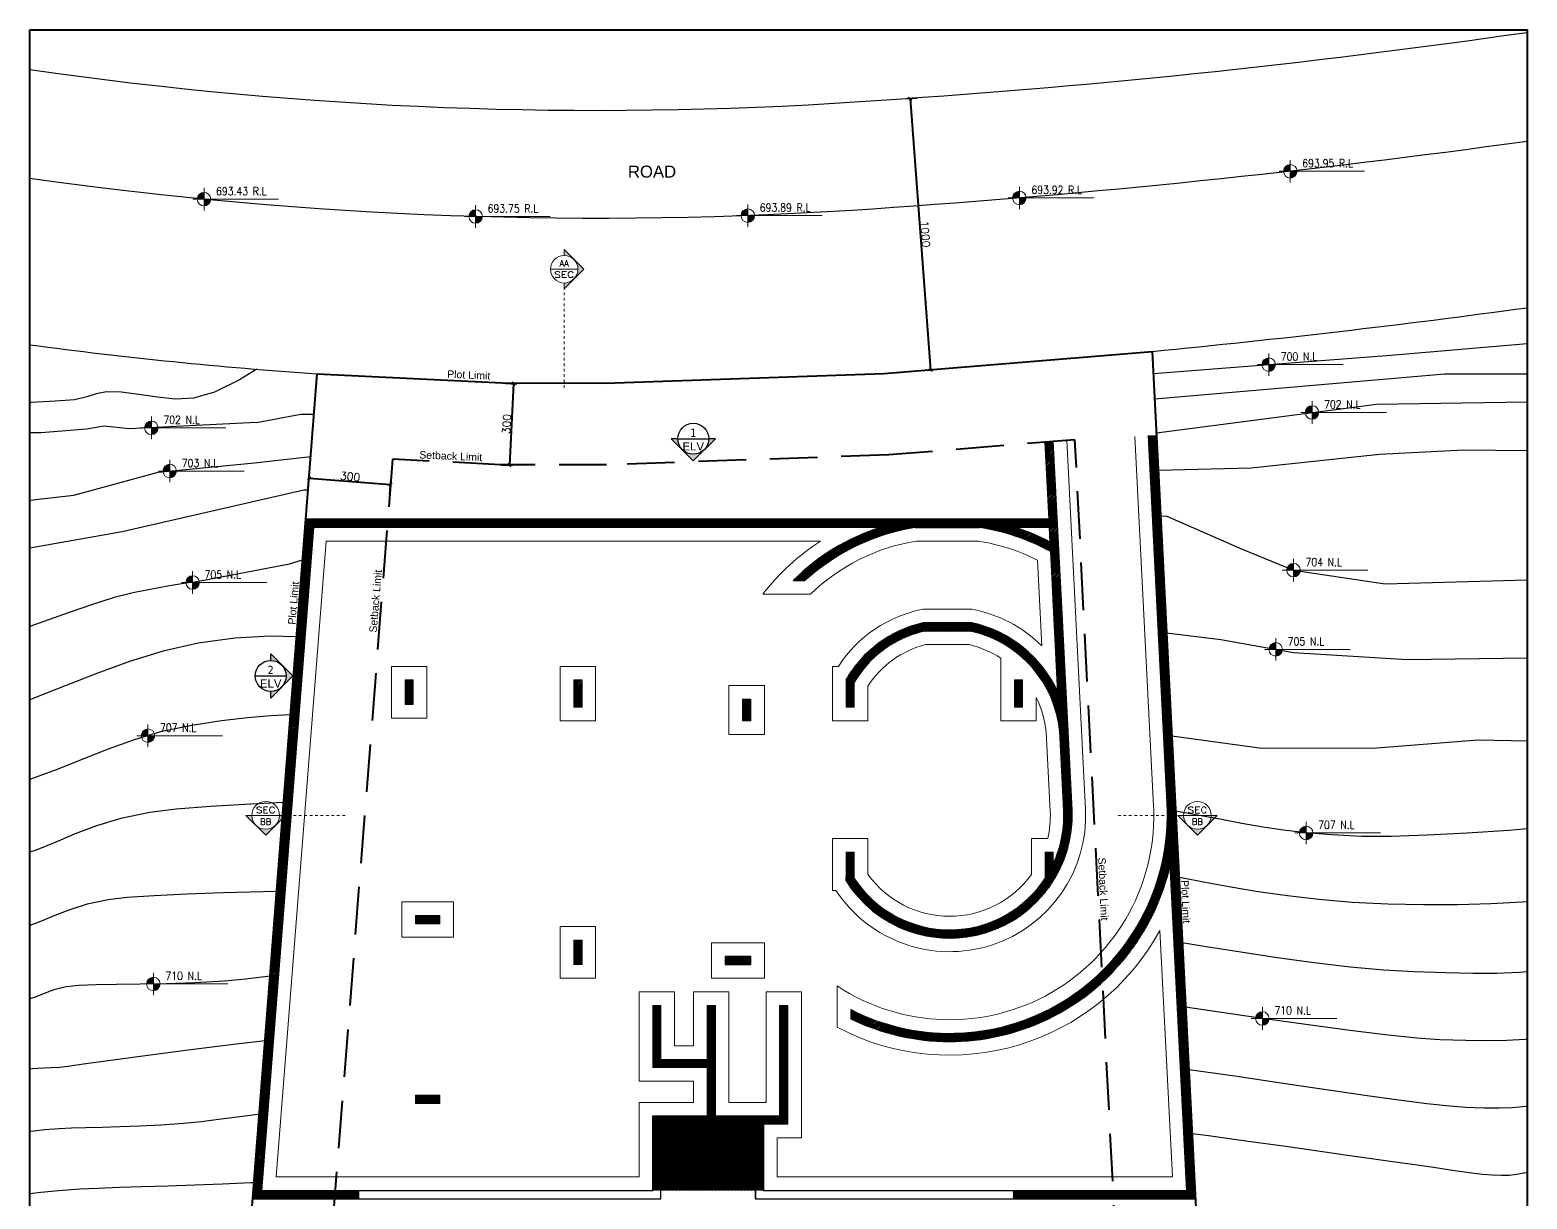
# Model space of a CAD drawing. Header units: metres. Extents: x -322116 to -321123, y -26723 to -26468.
# Drawn here: x -321873.4 to -321818.4, y -26556.9 to -26513.9 of the extents above; entities that cross this region are included whole.
import ezdxf
from ezdxf.enums import TextEntityAlignment as Align

# ---------------------------------------------------------------- set-up
doc = ezdxf.new("R2010")
doc.units = ezdxf.units.M
doc.header["$LTSCALE"] = 7
doc.header["$MEASUREMENT"] = 0
doc.header["$PDMODE"] = 34
doc.header["$PDSIZE"] = 0.5
doc.linetypes.add('$0$CENTER', pattern=[2, 1.25, -0.25, 0.25, -0.25])
doc.linetypes.add('DASHED', pattern=[0.75, 0.5, -0.25])
for name, color, linetype, lineweight in [('$0$A-ANNO-IDEN', 2, 'Continuous', 9), ('1363TRXX-AS003$0$A-FLOR-IDEN', 4, 'Continuous', 18), ('A-ANNO-TXT3', 6, 'Continuous', 30), ('A-GRID-DIMS', 142, 'Continuous', 9), ('A-WALL-BLWO', 7, 'Continuous', 40), ('L-Structure', 5, 'Continuous', 15), ('lbl_Circonscription', 6, 'Continuous', 0), ('PATT-CONC', 8, 'Continuous', 9)]:
    doc.layers.add(name, color=color, linetype=linetype, lineweight=lineweight)
for name, color, linetype in [('00-LIMIT', 3, 'Continuous'), ('020-HATCH', 7, 'Continuous'), ('22-1-14-ROAD P2PFGC', 5, 'Continuous'), ('AXIS', 1, 'Continuous'), ('CONT-MJR', 4, 'Continuous'), ('CONT-MNR', 8, 'Continuous'), ('POINT_CON', 8, 'Continuous'), ('POINT_ICON', 4, 'Continuous'), ('S-ANNO-TAGS-SECT', 4, 'Continuous')]:
    doc.layers.add(name, color=color, linetype=linetype)
doc.styles.add('$0$EG_SIMPLEX', font='SIMPLEX.shx')
doc.styles.add('1363TRXX-AS003$0$EG_SIMPLEX', font='SIMPLEX.shx')
doc.styles.add('Annotative', font='arial.ttf')
doc.styles.add('EG_SIMPLEX', font='SIMPLEX.shx')
doc.styles.get("Standard").update_dxf_attribs({"font": 'romans.shx', "height": 0.5})
doc.styles.add('TAHOMA', font='tahoma.ttf')
doc.dimstyles.new('ERGA-M-0200', dxfattribs={"dimscale": 1.15, "dimtxt": 0.2, "dimasz": 0.2, "dimexe": 0.1, "dimexo": 0.1, "dimgap": 0.06, "dimtad": 1, "dimdec": 1, "dimlfac": 100, "dimrnd": 5, "dimdsep": 46, "dimtxsty": 'EG_SIMPLEX', "dimblk1": 'OBLIQUE', "dimblk2": 'OBLIQUE', "dimsah": 1, "dimcen": 0.3, "dimclrd": 256, "dimclre": 256, "dimclrt": 2, "dimadec": 0, "dimazin": 0, "dimtfac": 1, "dimtdec": 1, "dimtix": 1, "dimtmove": 2, "dimatfit": 3, "dimldrblk": 'OBLIQUE', "dimfxl": 1, "dimtolj": 1, "dimtzin": 0, "dimarcsym": 0})
pattern_1 = [(45, (0, 0), (-0.0265165042945, 0.0265165042945), [])]

# ---------------------------------------------------------------- blocks, each defined once
blk = doc.blocks.new('_OBLIQUE')
at = {"color": 0, "linetype": 'ByBlock'}
blk.add_line((-0.5, -0.5), (0.5, 0.5), dxfattribs=at)
blk = doc.blocks.new('*D436')
at = {"layer": 'A-GRID-DIMS', "lineweight": -2, "transparency": 16777216}
for p, q in [((-321725.916, -26721.934), (-321725.513, -26721.954)), ((-321725.628, -26721.948), (-321725.777, -26724.944)), ((-321726.064, -26724.93), (-321725.662, -26724.95))]:
    blk.add_line(p, q, dxfattribs=at)
at = {"layer": 'Defpoints', "color": 0, "transparency": 16777216}
for p in [(-321726.03, -26721.928), (-321726.179, -26724.924), (-321725.777, -26724.944)]:
    blk.add_point(p, dxfattribs=at)
at = {"layer": 'A-GRID-DIMS', "lineweight": -2, "transparency": 16777216, "xscale": 0.115, "yscale": 0.115, "zscale": 0.115}
for p, rotation in [((-321725.628, -26721.948), 87.16214325301205), ((-321725.777, -26724.944), 267.1621432530121)]:
    blk.add_blockref('_OBLIQUE', p, dxfattribs=dict(at, rotation=rotation))
at = {"layer": 'A-GRID-DIMS', "color": 2, "transparency": 16777216, "insert": (-321725.88, -26723.437), "char_height": 0.2875, "attachment_point": 5, "rotation": 87.1621, "style": 'EG_SIMPLEX'}
blk.add_mtext('\\A1;300', dxfattribs=at)
blk = doc.blocks.new('*D437')
at = {"layer": 'A-GRID-DIMS', "lineweight": -2, "transparency": 16777216}
for p, q in [((-321733.167, -26725.787), (-321733.13, -26725.31)), ((-321733.138, -26725.424), (-321730.148, -26725.659)), ((-321730.176, -26726.021), (-321730.139, -26725.544))]:
    blk.add_line(p, q, dxfattribs=at)
at = {"layer": 'Defpoints', "color": 0, "transparency": 16777216}
for p in [(-321733.176, -26725.901), (-321730.185, -26726.136), (-321730.148, -26725.659)]:
    blk.add_point(p, dxfattribs=at)
at = {"layer": 'A-GRID-DIMS', "lineweight": -2, "transparency": 16777216, "xscale": 0.115, "yscale": 0.115, "zscale": 0.115}
for p, rotation in [((-321733.138, -26725.424), 175.5207004065992), ((-321730.148, -26725.659), 355.5207004065992)]:
    blk.add_blockref('_OBLIQUE', p, dxfattribs=dict(at, rotation=rotation))
at = {"layer": 'A-GRID-DIMS', "color": 2, "transparency": 16777216, "insert": (-321731.629, -26725.364), "char_height": 0.2875, "attachment_point": 5, "rotation": 355.5207, "style": 'EG_SIMPLEX'}
blk.add_mtext('\\A1;300', dxfattribs=at)
blk = doc.blocks.new('*U22')
blk.add_hatch(color=252).paths.add_polyline_path([(0, -450, 0.414214), (450, 0), (643, 0), (0, -643), (-643, 0), (-450, 0, 0.414214)])
blk.add_line((-450, 0), (450, 0))
blk.add_lwpolyline([(-450, 0), (-643, 0), (0, -643), (643, 0), (450, 0)])
blk.add_circle((0, 0), 450)
at = {"style": 'EG_SIMPLEX', "width": 0.5625}
blk.add_attdef('REF-F-', text='', height=200, dxfattribs=at).set_placement((-321, 92), (321, 92), align=Align.FIT)
at = {"style": 'EG_SIMPLEX'}
blk.add_attdef('NB', text='', height=200, dxfattribs=at).set_placement((0, 32), align=Align.BOTTOM_CENTER)
blk.add_attdef('REF', text='', height=200, dxfattribs=at).set_placement((0, -75), align=Align.TOP_CENTER)
blk = doc.blocks.new('*U34')
blk.add_hatch(color=252).paths.add_polyline_path([(450, 0, -0.414214), (0, -450), (0, -643), (643, 0), (0, 643), (0, 450, -0.414214)])
blk.add_line((-450, 0), (450, 0))
blk.add_lwpolyline([(0, 450), (0, 643), (643, 0), (0, -643), (0, -450)])
blk.add_circle((0, 0), 450)
at = {"style": 'EG_SIMPLEX', "width": 0.5625}
blk.add_attdef('REF-F-', text='', height=200, dxfattribs=at).set_placement((-321, 92), (321, 92), align=Align.FIT)
at = {"style": 'EG_SIMPLEX'}
blk.add_attdef('NB', text='', height=200, dxfattribs=at).set_placement((0, 32), align=Align.BOTTOM_CENTER)
blk.add_attdef('REF', text='', height=200, dxfattribs=at).set_placement((0, -75), align=Align.TOP_CENTER)
blk = doc.blocks.new('*U28')
blk.add_hatch(color=252).paths.add_polyline_path([(0, 450, -0.414214), (450, 0), (643, 0), (0, 643), (-643, 0), (-450, 0, -0.414214)])
blk.add_line((-450, 0), (450, 0))
at = {"linetype": '$0$CENTER'}
blk.add_line((2593, 0), (643, 0), dxfattribs=at)
blk.add_lwpolyline([(-450, 0), (-643, 0), (0, 643), (643, 0), (450, 0)])
blk.add_circle((0, 0), 450)
at = {"style": '$0$EG_SIMPLEX'}
blk.add_attdef('NB', text='', height=200, dxfattribs=at).set_placement((0, 32), align=Align.BOTTOM_CENTER)
at = {"style": '$0$EG_SIMPLEX', "width": 0.5625}
blk.add_attdef('REF-F-', text='', height=200, dxfattribs=at).set_placement((-321, -274), (321, -274), align=Align.FIT)
at = {"style": '$0$EG_SIMPLEX'}
blk.add_attdef('REF', text='', height=200, dxfattribs=at).set_placement((0, -75), align=Align.TOP_CENTER)
blk = doc.blocks.new('*U29')
blk.add_hatch(color=252).paths.add_polyline_path([(0, 450, -0.414214), (450, 0), (643, 0), (0, 643), (-643, 0), (-450, 0, -0.414214)])
blk.add_line((-450, 0), (450, 0))
at = {"linetype": '$0$CENTER'}
blk.add_line((-2593, 0), (-643, 0), dxfattribs=at)
blk.add_lwpolyline([(-450, 0), (-643, 0), (0, 643), (643, 0), (450, 0)])
blk.add_circle((0, 0), 450)
at = {"style": '$0$EG_SIMPLEX'}
blk.add_attdef('NB', text='', height=200, dxfattribs=at).set_placement((0, 32), align=Align.BOTTOM_CENTER)
at = {"style": '$0$EG_SIMPLEX', "width": 0.5625}
blk.add_attdef('REF-F-', text='', height=200, dxfattribs=at).set_placement((-321, -274), (321, -274), align=Align.FIT)
at = {"style": '$0$EG_SIMPLEX'}
blk.add_attdef('REF', text='', height=200, dxfattribs=at).set_placement((0, -75), align=Align.TOP_CENTER)
blk = doc.blocks.new('*U24')
blk.add_hatch(color=252).paths.add_polyline_path([(-450, 0, -0.414214), (0, 450), (0, 643), (-643, 0), (0, -643), (0, -450, -0.414214)])
blk.add_line((-450, 0), (450, 0))
at = {"linetype": '$0$CENTER'}
blk.add_line((0, -3870), (0, -643), dxfattribs=at)
blk.add_lwpolyline([(0, -450), (0, -643), (-643, 0), (0, 643), (0, 450)])
blk.add_circle((0, 0), 450)
at = {"style": '$0$EG_SIMPLEX'}
blk.add_attdef('NB', text='', height=200, dxfattribs=at).set_placement((0, 32), align=Align.BOTTOM_CENTER)
at = {"style": '$0$EG_SIMPLEX', "width": 0.5625}
blk.add_attdef('REF-F-', text='', height=200, dxfattribs=at).set_placement((-321, -274), (321, -274), align=Align.FIT)
at = {"style": '$0$EG_SIMPLEX'}
blk.add_attdef('REF', text='', height=200, dxfattribs=at).set_placement((0, -75), align=Align.TOP_CENTER)
blk = doc.blocks.new('1363TRXX-AS003$0$TAG-LEV-PL1')
h = blk.add_hatch(color=256)
h.paths.add_polyline_path([(0, 169, 0.414214), (-169, 0), (0, 0)])
h.paths.add_polyline_path([(169, 0), (0, 0), (0, -169, 0.414214)])
for p, q in [((0, -281), (0, 281)), ((-281, 0), (1859, 0))]:
    blk.add_line(p, q)
blk.add_circle((0, 0), 169)
at = {"style": '1363TRXX-AS003$0$EG_SIMPLEX', "width": 0.85}
for tag, p in [('F.F.L.', (450, 150)), ('C.L.', (450, -450))]:
    blk.add_attdef(tag, p, '', height=300, dxfattribs=at)
blk = doc.blocks.new('*D136')
at = {"layer": 'A-GRID-DIMS', "lineweight": -2, "transparency": 16777216}
for p, q in [((-321210.807, -26516.44), (-321211.165, -26516.466)), ((-321211.051, -26516.458), (-321210.313, -26526.43)), ((-321210.07, -26526.412), (-321210.428, -26526.439))]:
    blk.add_line(p, q, dxfattribs=at)
at = {"layer": 'Defpoints', "color": 0, "transparency": 16777216}
for p in [(-321210.692, -26516.431), (-321210.313, -26526.43), (-321209.955, -26526.404)]:
    blk.add_point(p, dxfattribs=at)
at = {"layer": 'A-GRID-DIMS', "lineweight": -2, "transparency": 16777216, "xscale": 0.115, "yscale": 0.115, "zscale": 0.115}
for p, rotation in [((-321211.051, -26516.458), 94.22760245528106), ((-321210.313, -26526.43), 274.227602455281)]:
    blk.add_blockref('_OBLIQUE', p, dxfattribs=dict(at, rotation=rotation))
at = {"layer": 'A-GRID-DIMS', "color": 2, "transparency": 16777216, "insert": (-321210.504, -26521.431), "char_height": 0.2875, "attachment_point": 5, "rotation": 274.2276, "style": 'EG_SIMPLEX'}
blk.add_mtext('\\A1;1000', dxfattribs=at)
blk = doc.blocks.new('block')
at = {"layer": 'PATT-CONC', "transparency": 33554610}
h = blk.add_hatch(dxfattribs=at)
h.set_pattern_fill('ANSI31', color=8, scale=0.3)
h.set_pattern_definition([(45, (195, 0), (-0.0265165042945, 0.0265165042945), [])])
h.paths.add_polyline_path([(-321663.329, -26546.458), (-321663.329, -26546.758), (-321664.229, -26546.758), (-321664.229, -26546.458)])
h.paths.add_polyline_path([(-321642.229, -26538.808), (-321641.929, -26538.808), (-321641.929, -26537.808), (-321642.229, -26537.808)])
h.paths.add_polyline_path([(-321648.412, -26538.808), (-321648.112, -26538.808), (-321648.112, -26537.808), (-321648.412, -26537.808)])
h.paths.add_polyline_path([(-321652.212, -26539.308), (-321651.912, -26539.308), (-321651.912, -26538.508), (-321652.212, -26538.508)])
h.paths.add_polyline_path([(-321658.412, -26538.808), (-321658.112, -26538.808), (-321658.112, -26537.808), (-321658.412, -26537.808)])
h.paths.add_polyline_path([(-321658.412, -26547.358), (-321658.112, -26547.358), (-321658.112, -26548.258), (-321658.412, -26548.258)])
h.paths.add_polyline_path([(-321648.413, -26544.135), (-321648.113, -26544.135), (-321648.113, -26545.035), (-321648.413, -26545.035)])
h.paths.add_polyline_path([(-321664.612, -26538.708), (-321664.312, -26538.708), (-321664.312, -26537.808), (-321664.612, -26537.808)])
h.paths.add_polyline_path([(-321640.802, -26544.135), (-321641.102, -26544.135), (-321641.102, -26545.035), (-321640.802, -26545.035)])
h.paths.add_polyline_path([(-321651.912, -26547.958), (-321652.856, -26547.958), (-321652.856, -26548.258), (-321651.912, -26548.258)])
h = blk.add_hatch(dxfattribs=at)
h.set_pattern_fill('ANSI31', color=8, scale=0.3)
h.set_pattern_definition(pattern_1)
edge = h.paths.add_edge_path()
edge.add_line((-321666.312, -26556.558), (-321655.512, -26556.558))
edge.add_line((-321655.512, -26556.558), (-321655.512, -26553.82))
edge.add_line((-321655.512, -26553.82), (-321653.512, -26553.82))
edge.add_line((-321653.512, -26553.82), (-321653.512, -26552.045))
edge.add_line((-321653.512, -26552.045), (-321655.512, -26552.045))
edge.add_line((-321655.512, -26552.045), (-321655.512, -26549.758))
edge.add_line((-321655.512, -26549.758), (-321655.212, -26549.758))
edge.add_line((-321655.212, -26549.758), (-321655.212, -26551.745))
edge.add_line((-321655.212, -26551.745), (-321653.512, -26551.745))
edge.add_line((-321653.512, -26551.745), (-321653.512, -26549.758))
edge.add_line((-321653.512, -26549.758), (-321653.212, -26549.758))
edge.add_line((-321653.212, -26549.758), (-321653.212, -26553.82))
edge.add_line((-321653.212, -26553.82), (-321650.852, -26553.82))
edge.add_line((-321650.852, -26553.82), (-321650.851, -26549.758))
edge.add_line((-321650.851, -26549.758), (-321650.552, -26549.758))
edge.add_line((-321650.552, -26549.758), (-321650.552, -26554.12))
edge.add_line((-321650.552, -26554.12), (-321651.442, -26554.12))
edge.add_line((-321651.442, -26554.12), (-321651.442, -26556.558))
edge.add_line((-321651.442, -26556.558), (-321642.26, -26556.558))
h = blk.add_hatch(dxfattribs=at)
h.set_pattern_fill('ANSI31', color=8, scale=0.3)
h.set_pattern_definition([(45, (130, 0), (-0.0265165042945, 0.0265165042945), [])])
h.paths.add_polyline_path([(-321663.329, -26553.058), (-321664.229, -26553.058), (-321664.229, -26553.358), (-321663.329, -26553.358)])
at = {"layer": '020-HATCH', "color": 5}
blk.add_lwpolyline([(-321651.912, -26547.958), (-321652.856, -26547.958), (-321652.856, -26548.258), (-321651.912, -26548.258)], close=True, dxfattribs=at)
at = {"layer": 'L-Structure'}
for p, q in [((-321666.312, -26556.558), (-321666.312, -26556.858)), ((-321642.26, -26556.558, 0), (-321642.26, -26556.858))]:
    blk.add_line(p, q, dxfattribs=at)
for points in [[(-321664.612, -26538.708), (-321664.312, -26538.708), (-321664.312, -26537.808), (-321664.612, -26537.808), (-321664.612, -26538.708)], [(-321658.412, -26538.808), (-321658.112, -26538.808), (-321658.112, -26537.808), (-321658.412, -26537.808), (-321658.412, -26538.808)], [(-321648.412, -26538.808), (-321648.112, -26538.808), (-321648.112, -26537.808), (-321648.412, -26537.808), (-321648.412, -26538.808)], [(-321642.229, -26538.808), (-321641.929, -26538.808), (-321641.929, -26537.808), (-321642.229, -26537.808), (-321642.229, -26538.808)], [(-321652.212, -26539.308), (-321651.912, -26539.308), (-321651.912, -26538.508), (-321652.212, -26538.508), (-321652.212, -26539.308)], [(-321666.312, -26556.558), (-321655.512, -26556.558), (-321655.512, -26553.82), (-321653.512, -26553.82), (-321653.512, -26552.045), (-321655.512, -26552.045), (-321655.512, -26549.758), (-321655.212, -26549.758), (-321655.212, -26551.745), (-321653.512, -26551.745), (-321653.512, -26549.758), (-321653.212, -26549.758), (-321653.212, -26553.82), (-321650.852, -26553.82), (-321650.851, -26549.758), (-321650.552, -26549.758), (-321650.552, -26554.12), (-321651.442, -26554.12), (-321651.442, -26556.558), (-321642.26, -26556.558)], [(-321642.26, -26556.858), (-321651.752, -26556.858), (-321651.742, -26554.12), (-321655.212, -26554.12), (-321655.212, -26556.858), (-321666.312, -26556.858)]]:
    blk.add_lwpolyline(points, dxfattribs=at)
for points in [[(-321648.413, -26544.135), (-321648.113, -26544.135), (-321648.113, -26545.035), (-321648.413, -26545.035)], [(-321640.802, -26544.135), (-321641.102, -26544.135), (-321641.102, -26545.035), (-321640.802, -26545.035)], [(-321663.329, -26546.458), (-321663.329, -26546.758), (-321664.229, -26546.758), (-321664.229, -26546.458)], [(-321658.412, -26547.358), (-321658.112, -26547.358), (-321658.112, -26548.258), (-321658.412, -26548.258)]]:
    blk.add_lwpolyline(points, close=True, dxfattribs=at)
at = {"layer": 'L-Structure', "elevation": 0}
blk.add_lwpolyline([(-321663.329, -26553.058), (-321663.329, -26553.358), (-321664.229, -26553.358), (-321664.229, -26553.058)], close=True, dxfattribs=at)
blk = doc.blocks.new('plot limit')
at = {"color": 5}
blk.add_lwpolyline([(-321725.0411, -26759.7735), (-321735.7734, -26759.0595), (-321732.8382, -26721.5907), (-321726.0304, -26721.9282), (-321722.2569, -26721.9337), (-321712.0131, -26721.5769), (-321702.1619, -26720.7671), (-321700.2699, -26757.9792), (-321703.6476, -26759.2974, -0.0276131)], format="xyb", close=True, dxfattribs=at)
at = {"color": 5, "linetype": 'DASHED', "ltscale": 0.5}
blk.add_lwpolyline([(-321703.4829, -26753.8659), (-321705.0008, -26724.0106), (-321711.838, -26724.5726), (-321722.2069, -26724.9338), (-321726.107, -26724.928), (-321730.075, -26724.7313), (-321732.3893, -26754.2736)], dxfattribs=at)
at = {"layer": '00-LIMIT'}
for centre, radius, start, end in [((-321735.7574, -26372.37), 350.0132, 275.507932, 277.777196), ((-321722.0435, -26562.1485), 159.8071, 262.322532, 266.12683)]:
    blk.add_arc(centre, radius, start, end, dxfattribs=at)
at = {"layer": '$0$A-ANNO-IDEN'}
ref = blk.add_blockref('*U24', (-321723.7671, -26717.7511, 0.0007), dxfattribs=dict(at, xscale=-0.0011249999994782, yscale=0.0011249999994782, zscale=0.0011249999994782))
ref.add_attrib('REF-F-', 'SEC', dxfattribs={"layer": '0', "height": 0.225, "rotation": 360, "style": '$0$EG_SIMPLEX', "width": 1.25}).set_placement((-321724.1287, -26718.0598, 0.0007), (-321723.4055, -26718.0598, 0.0007), align=Align.FIT)
ref.add_attrib('NB', 'AA', dxfattribs={"layer": '0', "height": 0.225, "rotation": 360, "style": '$0$EG_SIMPLEX'}).set_placement((-321723.7671, -26717.715, 0.0007), align=Align.BOTTOM_CENTER)
ref = blk.add_blockref('*U28', (-321734.7327, -26737.8057), dxfattribs=dict(at, xscale=-0.0011249999994782, yscale=0.0011249999994782, zscale=0.0011249999994782, rotation=180))
ref.add_attrib('REF-F-', 'SEC', dxfattribs={"layer": '0', "height": 0.225, "rotation": 360, "style": '$0$EG_SIMPLEX', "width": 1.25}).set_placement((-321735.0943, -26737.7221), (-321734.3711, -26737.7221), align=Align.FIT)
ref.add_attrib('NB', 'BB', dxfattribs={"layer": '0', "height": 0.225, "rotation": 360, "style": '$0$EG_SIMPLEX'}).set_placement((-321734.7327, -26738.2169), align=Align.BOTTOM_CENTER)
ref = blk.add_blockref('*U29', (-321700.5036, -26737.8057), dxfattribs=dict(at, xscale=-0.0011249999994782, yscale=0.0011249999994782, zscale=0.0011249999994782, rotation=180))
ref.add_attrib('REF-F-', 'SEC', dxfattribs={"layer": '0', "height": 0.225, "rotation": 360, "style": '$0$EG_SIMPLEX', "width": 1.25}).set_placement((-321700.8652, -26737.7221), (-321700.1419, -26737.7221), align=Align.FIT)
ref.add_attrib('NB', 'BB', dxfattribs={"layer": '0', "height": 0.225, "rotation": 360, "style": '$0$EG_SIMPLEX'}).set_placement((-321700.5036, -26738.2169), align=Align.BOTTOM_CENTER)
at = {"layer": 'S-ANNO-TAGS-SECT'}
ref = blk.add_blockref('*U22', (-321719.0233, -26723.9774), dxfattribs=dict(at, xscale=0.001264765729701, yscale=0.001264765729701, zscale=0.001264765729701))
ref.add_attrib('NB', '1', dxfattribs={"layer": '0', "height": 0.3, "style": 'TAHOMA'}).set_placement((-321719.0233, -26723.6062), align=Align.TOP_CENTER)
ref.add_attrib('REF', 'ELV', dxfattribs={"layer": '0', "height": 0.3, "style": 'Annotative'}).set_placement((-321719.0233, -26724.1055), align=Align.TOP_CENTER)
ref = blk.add_blockref('*U34', (-321734.548, -26732.6855, 706), dxfattribs=dict(at, xscale=0.001264765729701, yscale=0.001264765729701, zscale=0.001264765729701))
ref.add_attrib('NB', '2', dxfattribs={"layer": '0', "height": 0.3, "style": 'TAHOMA'}).set_placement((-321734.548, -26732.3144, 706), align=Align.TOP_CENTER)
ref.add_attrib('REF', 'ELV', dxfattribs={"layer": '0', "height": 0.3, "style": 'Annotative'}).set_placement((-321734.548, -26732.8137, 706), align=Align.TOP_CENTER)
at = {"layer": 'A-ANNO-TXT3', "lineweight": 5, "char_height": 0.276, "attachment_point": 1}
for s, width, gutter_width, heights, insert, rotation in [('\\A1;{\\fArial Unicode MS|b0|i0|c0|p34;Plot Limit}', 3.423118, 3.0774, [1.7915], (-321728.0586, -26721.4608, 0), 357.48236), ('\\A1;{\\fArial Unicode MS|b0|i0|c0|p34;Setback Limit}', 3.166192, 3.6928, [1.1191], (-321729.0832, -26724.4217, 0), 357.48236), ('\\A1;{\\fArial Unicode MS|b0|i0|c0|p34;Setback Limit}', 3.166192, 3.6928, [1.1191], (-321730.9321, -26731.0807, 0), 85.19766), ('\\A1;{\\fArial Unicode MS|b0|i0|c0|p34;Plot Limit}', 3.423118, 3.0774, [1.7915], (-321733.9164, -26730.7898, 0), 85.19766), ('\\A1;{\\fArial Unicode MS|b0|i0|c0|p34;Setback Limit}', 3.166192, 3.6928, [1.1191], (-321703.8757, -26739.3486, 0), 272.5853), ('\\A1;{\\fArial Unicode MS|b0|i0|c0|p34;Plot Limit}', 3.423118, 3.0774, [1.7915], (-321700.8319, -26740.1779, 0), 272.5853)]:
    blk.add_mtext_dynamic_manual_height_columns(s, width=width, gutter_width=gutter_width, heights=heights, dxfattribs=dict(at, insert=insert, rotation=rotation))
at = {"layer": 'A-GRID-DIMS'}
for p1, p2, distance, picture, middle in [((-321726.0304, -26721.9282), (-321726.179, -26724.9245), 0.4029, '*D436', (-321725.8804, -26723.4374)), ((-321733.1759, -26725.9013), (-321730.185, -26726.1356), 0.4784, '*D437', (-321731.6292, -26725.3638))]:
    dim = blk.add_aligned_dim(p1=p1, p2=p2, distance=distance, dimstyle='ERGA-M-0200', override={"dimtxt": 0.25, "dimasz": 0.1, "dimgap": 0.03, "dimfxl": 100}, dxfattribs=at)
    dim.commit()
    dim.dimension.update_dxf_attribs({"geometry": picture, "text_midpoint": middle})
blk = doc.blocks.new('B1 2')
at = {"layer": '00-LIMIT'}
blk.add_lwpolyline([(-321188.3932, -26514.0379, -0.0197063), (-321212.8968, -26516.5801, -0.0527114), (-321243.3932, -26515.3992, -0.0503698)], format="xyb", dxfattribs=at)
at = {"layer": 'A-WALL-BLWO'}
blk.add_lwpolyline([(-321243.3932, -26513.9378), (-321188.3932, -26513.9378), (-321188.3932, -26588.8759), (-321243.3932, -26588.8759)], close=True, dxfattribs=at)
at = {"layer": 'AXIS'}
blk.add_lwpolyline([(-321188.3932, -26518.0303, -0.017565), (-321212.4236, -26520.5147, -0.0521556), (-321243.3932, -26519.3892)], format="xyb", dxfattribs=at)
at = {"layer": 'CONT-MJR', "flags": 128}
for points, elevation in [([(-321233.3733, -26533.3951), (-321233.8598, -26533.5506), (-321236.8675, -26534.1249), (-321237.4183, -26534.23)], 705), ([(-321237.4181, -26534.23), (-321237.5631, -26534.2459), (-321238.1356, -26534.3322), (-321238.7824, -26534.4485), (-321239.5547, -26534.5988), (-321240.2951, -26534.7846), (-321241.172, -26535.0617), (-321242.1569, -26535.4032), (-321243.2214, -26535.7825), (-321243.3932, -26535.8425)], 705), ([(-321234.5707, -26548.6802), (-321235.472, -26548.79), (-321236.2515, -26548.863), (-321237.3372, -26548.9254), (-321238.3739, -26548.9614), (-321239.3399, -26548.9807), (-321240.2134, -26548.9927), (-321240.9727, -26549.0071), (-321241.5959, -26549.0335), (-321242.0613, -26549.0816), (-321242.5193, -26549.1877), (-321242.8761, -26549.3187), (-321243.1993, -26549.4542), (-321243.3932, -26549.5192)], 710), ([(-321188.3932, -26550.9993), (-321188.4683, -26551.0079), (-321189.1391, -26551.0492), (-321189.8435, -26551.0596), (-321190.6423, -26551.0468), (-321191.5961, -26551.0185), (-321192.4453, -26550.9607), (-321193.6015, -26550.8397), (-321194.9851, -26550.6695), (-321196.5165, -26550.4643), (-321198.116, -26550.2382), (-321199.7038, -26550.0055), (-321200.9379, -26549.8198)], 710)]:
    blk.add_lwpolyline(points, dxfattribs=dict(at, elevation=elevation))
at = {"layer": 'CONT-MNR', "flags": 128}
for points, elevation in [([(-321202.0732, -26527.4861), (-321191.4122, -26526.5684), (-321188.3932, -26526.5684)], 701), ([(-321202.0099, -26528.73), (-321193.9191, -26527.6762), (-321188.3932, -26527.5997)], 702), ([(-321201.8548, -26531.7818), (-321201.6226, -26531.7914), (-321198.8615, -26533.0098), (-321196.9731, -26533.7744), (-321193.6076, -26534.2718), (-321188.3932, -26534.1356)], 704), ([(-321233.5945, -26536.2198), (-321234.572, -26536.2049), (-321235.8616, -26536.271), (-321237.2078, -26536.4599), (-321238.4954, -26536.7565), (-321239.7336, -26537.1339), (-321240.9318, -26537.5651), (-321242.0993, -26538.0233), (-321243.2452, -26538.4815), (-321243.3932, -26538.5378)], 706), ([(-321233.8189, -26539.0843), (-321234.5446, -26539.1206), (-321235.4054, -26539.1953), (-321236.3606, -26539.3113), (-321237.4443, -26539.4748), (-321238.5485, -26539.705), (-321239.5636, -26540.0026), (-321240.5215, -26540.347), (-321241.454, -26540.7178), (-321242.3931, -26541.0944), (-321243.3706, -26541.4561), (-321243.3932, -26541.4631)], 707), ([(-321201.444, -26539.8606), (-321198.1327, -26540.3135), (-321193.9112, -26540.3025), (-321190.1897, -26540.001), (-321188.3932, -26540.0387)], 706), ([(-321234.0715, -26542.3086), (-321235.274, -26542.3634), (-321236.7649, -26542.4528), (-321238.0248, -26542.557), (-321238.9833, -26542.6771), (-321240.0531, -26542.898), (-321240.948, -26543.164), (-321241.7261, -26543.4576), (-321242.4458, -26543.7609), (-321243.1654, -26544.0561), (-321243.3932, -26544.1351)], 708), ([(-321188.3932, -26543.2778), (-321189.0609, -26543.3304), (-321190.5994, -26543.435), (-321192.0641, -26543.5129), (-321193.3802, -26543.5547), (-321194.4728, -26543.5504), (-321195.5704, -26543.4996), (-321196.5078, -26543.4249), (-321197.3358, -26543.3279), (-321198.1058, -26543.2107), (-321198.8686, -26543.0752), (-321199.6754, -26542.9231), (-321200.5772, -26542.7564), (-321201.3033, -26542.6321)], 707), ([(-321188.3932, -26545.9515), (-321188.5669, -26545.9651), (-321189.7229, -26546.0264), (-321190.9338, -26546.0608), (-321192.198, -26546.0661), (-321193.5139, -26546.0398), (-321194.8159, -26545.9748), (-321196.0411, -26545.8715), (-321197.1915, -26545.7383), (-321198.2693, -26545.5839), (-321199.2766, -26545.417), (-321200.2156, -26545.2462), (-321201.0884, -26545.0803), (-321201.1797, -26545.063)], 708), ([(-321234.3277, -26545.5787), (-321234.82, -26545.5898), (-321236.2763, -26545.6284), (-321237.6339, -26545.6744), (-321238.8334, -26545.73), (-321239.8159, -26545.7975), (-321240.5223, -26545.8793), (-321241.296, -26546.0438), (-321241.9302, -26546.2439), (-321242.4806, -26546.4628), (-321243.003, -26546.6835), (-321243.3932, -26546.8293)], 709), ([(-321188.3932, -26548.525), (-321188.6782, -26548.5492), (-321189.501, -26548.5817), (-321190.3839, -26548.5844), (-321191.3831, -26548.5645), (-321192.555, -26548.5291), (-321193.6594, -26548.4659), (-321194.8965, -26548.3499), (-321196.217, -26548.1935), (-321197.5718, -26548.0093), (-321198.9116, -26547.8097), (-321200.1872, -26547.6071), (-321201.0577, -26547.4625)], 709), ([(-321234.7567, -26551.0549), (-321235.9165, -26551.1966), (-321237.5744, -26551.4077), (-321239.0656, -26551.6036), (-321240.3365, -26551.7745), (-321241.334, -26551.9105), (-321242.0046, -26552.0017), (-321242.2951, -26552.0384), (-321242.6248, -26552.0569), (-321242.8954, -26552.0654), (-321243.103, -26552.0728), (-321243.2998, -26552.0906), (-321243.3932, -26552.0949)], 711), ([(-321188.3932, -26553.4642), (-321188.4429, -26553.4717), (-321188.9283, -26553.5167), (-321189.4166, -26553.5327), (-321189.9666, -26553.5273), (-321190.6372, -26553.5078), (-321191.2308, -26553.4648), (-321192.0728, -26553.3716), (-321193.1057, -26553.2391), (-321194.2724, -26553.078), (-321195.5154, -26552.8991), (-321196.7774, -26552.7132), (-321198.0012, -26552.5311), (-321199.1293, -26552.3635), (-321200.1044, -26552.2213), (-321200.8209, -26552.1219)], 711), ([(-321234.968, -26553.7521), (-321235.2954, -26553.7977), (-321236.2725, -26553.9304), (-321237.0992, -26554.0332), (-321237.7491, -26554.0967), (-321238.5887, -26554.1518), (-321239.3692, -26554.1912), (-321240.0888, -26554.2189), (-321240.7459, -26554.2388), (-321241.3386, -26554.2548), (-321241.8651, -26554.271), (-321242.3238, -26554.2912), (-321242.8405, -26554.3292), (-321243.2506, -26554.3717), (-321243.3932, -26554.3865)], 712), ([(-321188.3932, -26555.8945), (-321188.4378, -26555.9084), (-321188.7808, -26555.9709), (-321189.0534, -26556.0004), (-321189.3283, -26556.0061), (-321189.6783, -26555.9972), (-321190.0306, -26555.9686), (-321190.523, -26555.9061), (-321191.1317, -26555.8181), (-321191.8332, -26555.7134), (-321192.6038, -26555.6005), (-321193.42, -26555.4879), (-321194.025, -26555.4046), (-321194.8999, -26555.2803), (-321195.9947, -26555.1239), (-321197.2595, -26554.9444), (-321198.644, -26554.7508), (-321200.0985, -26554.5522), (-321200.7014, -26554.4726)], 712), ([(-321235.1655, -26556.2731), (-321235.2754, -26556.279), (-321236.3174, -26556.3247), (-321237.3401, -26556.3625), (-321238.3256, -26556.3946), (-321239.2564, -26556.4232), (-321240.1149, -26556.4504), (-321240.8835, -26556.4785), (-321241.5445, -26556.5096), (-321242.3467, -26556.5664), (-321242.9989, -26556.6306), (-321243.3932, -26556.6736)], 713)]:
    blk.add_lwpolyline(points, dxfattribs=dict(at, elevation=elevation))
blk.add_lwpolyline([(-321201.9403, -26530.0987), (-321198.5284, -26530.0128), (-321193.8139, -26529.5122), (-321190.7128, -26529.3526), (-321188.3932, -26529.3837)], dxfattribs=at)
at = {"layer": 'POINT_CON', "color": 8, "linetype": 'Continuous'}
for points in [[(-321235.0597, -26526.4004), (-321235.7003, -26526.7821), (-321236.6175, -26527.2406), (-321237.39, -26527.4652), (-321238.059, -26527.4977), (-321238.707, -26527.4239), (-321239.3884, -26527.3224), (-321240.0435, -26527.2422), (-321240.5845, -26527.2249), (-321240.9647, -26527.2956), (-321241.3027, -26527.4129), (-321241.7587, -26527.5188), (-321242.453, -26527.5741), (-321243.3473, -26527.6142), (-321243.3932, -26527.6178)], [(-321235.1485, -26529.8286), (-321233.0765, -26529.6066)], [(-321243.3932, -26531.2111), (-321241.7855, -26531.0189), (-321238.6817, -26530.1765), (-321235.1485, -26529.8286)]]:
    blk.add_lwpolyline(points, dxfattribs=at)
for points, elevation in [([(-321235.0681, -26528.3506), (-321233.4401, -26528.0512), (-321232.9546, -26528.0512)], 702), ([(-321235.0681, -26528.3506), (-321239.7466, -26528.5887), (-321240.6703, -26528.4889), (-321241.3201, -26528.5971), (-321242.9869, -26528.7327), (-321243.3932, -26528.7327)], 702), ([(-321233.1733, -26530.8432), (-321233.3311, -26530.8439), (-321240, -26532.3627), (-321243.3932, -26532.9707)], 704)]:
    blk.add_lwpolyline(points, dxfattribs=dict(at, elevation=elevation))
at = {"layer": 'POINT_ICON', "color": 4, "linetype": 'Continuous'}
for points, elevation in [([(-321202.1206, -26526.5524), (-321197.8825, -26526.2276), (-321193.395, -26525.8838), (-321188.3932, -26525.4505)], 700), ([(-321201.6362, -26536.0808), (-321199.649, -26536.3277), (-321196.9745, -26536.7997), (-321192.8035, -26537.0602), (-321188.3932, -26536.9919)], 705)]:
    blk.add_lwpolyline(points, dxfattribs=dict(at, elevation=elevation))
at = {"layer": '1363TRXX-AS003$0$A-FLOR-IDEN'}
ref = blk.add_blockref('1363TRXX-AS003$0$TAG-LEV-PL1', (-321197.0922, -26519.1269, 693.9512), dxfattribs=dict(at, xscale=0.0014700000362087, yscale=0.0014700000362087, zscale=0.0014700000362087))
ref.add_attrib('F.F.L.', '693.95 R.L', (-321196.6512, -26518.9799, 693.9512), dxfattribs={"layer": '0', "height": 0.294, "rotation": 360, "style": '1363TRXX-AS003$0$EG_SIMPLEX', "width": 0.85})
ref = blk.add_blockref('1363TRXX-AS003$0$TAG-LEV-PL1', (-321236.9976, -26520.1533), dxfattribs=dict(at, xscale=0.0014700000362087, yscale=0.0014700000362087, zscale=0.0014700000362087))
ref.add_attrib('F.F.L.', '693.43 R.L', (-321236.5566, -26520.0063), dxfattribs={"layer": '0', "height": 0.294, "rotation": 360, "style": '1363TRXX-AS003$0$EG_SIMPLEX', "width": 0.85})
ref = blk.add_blockref('1363TRXX-AS003$0$TAG-LEV-PL1', (-321207.0438, -26520.1065), dxfattribs=dict(at, xscale=0.0014700000362087, yscale=0.0014700000362087, zscale=0.0014700000362087))
ref.add_attrib('F.F.L.', '693.92 R.L', (-321206.6028, -26519.9595), dxfattribs={"layer": '0', "height": 0.294, "rotation": 360, "style": '1363TRXX-AS003$0$EG_SIMPLEX', "width": 0.85})
ref = blk.add_blockref('1363TRXX-AS003$0$TAG-LEV-PL1', (-321227.0198, -26520.7901), dxfattribs=dict(at, xscale=0.0014700000362087, yscale=0.0014700000362087, zscale=0.0014700000362087))
ref.add_attrib('F.F.L.', '693.75 R.L', (-321226.5788, -26520.6431), dxfattribs={"layer": '0', "height": 0.294, "rotation": 360, "style": '1363TRXX-AS003$0$EG_SIMPLEX', "width": 0.85})
ref = blk.add_blockref('1363TRXX-AS003$0$TAG-LEV-PL1', (-321217.0217, -26520.756), dxfattribs=dict(at, xscale=0.0014700000362087, yscale=0.0014700000362087, zscale=0.0014700000362087))
ref.add_attrib('F.F.L.', '693.89 R.L', (-321216.5807, -26520.609), dxfattribs={"layer": '0', "height": 0.294, "rotation": 360, "style": '1363TRXX-AS003$0$EG_SIMPLEX', "width": 0.85})
ref = blk.add_blockref('1363TRXX-AS003$0$TAG-LEV-PL1', (-321197.8825, -26526.2276, 700), dxfattribs=dict(at, xscale=0.0014700000362087, yscale=0.0014700000362087, zscale=0.0014700000362087))
ref.add_attrib('F.F.L.', '700 N.L', (-321197.4415, -26526.0806, 700), dxfattribs={"layer": '0', "height": 0.294, "rotation": 360, "style": '1363TRXX-AS003$0$EG_SIMPLEX', "width": 0.85})
ref = blk.add_blockref('1363TRXX-AS003$0$TAG-LEV-PL1', (-321196.2904, -26527.9851, 702), dxfattribs=dict(at, xscale=0.0014700000362087, yscale=0.0014700000362087, zscale=0.0014700000362087))
ref.add_attrib('F.F.L.', '702 N.L', (-321195.8494, -26527.8381, 702), dxfattribs={"layer": '0', "height": 0.294, "rotation": 360, "style": '1363TRXX-AS003$0$EG_SIMPLEX', "width": 0.85})
ref = blk.add_blockref('1363TRXX-AS003$0$TAG-LEV-PL1', (-321238.9309, -26528.5471, 702), dxfattribs=dict(at, xscale=0.0014700000362087, yscale=0.0014700000362087, zscale=0.0014700000362087))
ref.add_attrib('F.F.L.', '702 N.L', (-321238.4899, -26528.4001, 702), dxfattribs={"layer": '0', "height": 0.294, "rotation": 360, "style": '1363TRXX-AS003$0$EG_SIMPLEX', "width": 0.85})
ref = blk.add_blockref('1363TRXX-AS003$0$TAG-LEV-PL1', (-321238.2571, -26530.1347), dxfattribs=dict(at, xscale=0.0014700000362087, yscale=0.0014700000362087, zscale=0.0014700000362087))
ref.add_attrib('F.F.L.', '703 N.L', (-321237.8161, -26529.9877), dxfattribs={"layer": '0', "height": 0.294, "rotation": 360, "style": '1363TRXX-AS003$0$EG_SIMPLEX', "width": 0.85})
ref = blk.add_blockref('1363TRXX-AS003$0$TAG-LEV-PL1', (-321196.973, -26533.7744, 704), dxfattribs=dict(at, xscale=0.0014700000362087, yscale=0.0014700000362087, zscale=0.0014700000362087))
ref.add_attrib('F.F.L.', '704 N.L', (-321196.532, -26533.6274, 704), dxfattribs={"layer": '0', "height": 0.294, "rotation": 360, "style": '1363TRXX-AS003$0$EG_SIMPLEX', "width": 0.85})
ref = blk.add_blockref('1363TRXX-AS003$0$TAG-LEV-PL1', (-321237.4181, -26534.23, 705), dxfattribs=dict(at, xscale=0.0014700000362087, yscale=0.0014700000362087, zscale=0.0014700000362087))
ref.add_attrib('F.F.L.', '705 N.L', (-321236.9771, -26534.083, 705), dxfattribs={"layer": '0', "height": 0.294, "rotation": 360, "style": '1363TRXX-AS003$0$EG_SIMPLEX', "width": 0.85})
ref = blk.add_blockref('1363TRXX-AS003$0$TAG-LEV-PL1', (-321197.6273, -26536.6845, 705), dxfattribs=dict(at, xscale=0.0014700000362087, yscale=0.0014700000362087, zscale=0.0014700000362087))
ref.add_attrib('F.F.L.', '705 N.L', (-321197.1863, -26536.5375, 705), dxfattribs={"layer": '0', "height": 0.294, "rotation": 360, "style": '1363TRXX-AS003$0$EG_SIMPLEX', "width": 0.85})
ref = blk.add_blockref('1363TRXX-AS003$0$TAG-LEV-PL1', (-321239.0561, -26539.8538, 707), dxfattribs=dict(at, xscale=0.0014700000362087, yscale=0.0014700000362087, zscale=0.0014700000362087))
ref.add_attrib('F.F.L.', '707 N.L', (-321238.6151, -26539.7068, 707), dxfattribs={"layer": '0', "height": 0.294, "rotation": 360, "style": '1363TRXX-AS003$0$EG_SIMPLEX', "width": 0.85})
ref = blk.add_blockref('1363TRXX-AS003$0$TAG-LEV-PL1', (-321196.5078, -26543.4249, 707), dxfattribs=dict(at, xscale=0.0014700000362087, yscale=0.0014700000362087, zscale=0.0014700000362087))
ref.add_attrib('F.F.L.', '707 N.L', (-321196.0668, -26543.2779, 707), dxfattribs={"layer": '0', "height": 0.294, "rotation": 360, "style": '1363TRXX-AS003$0$EG_SIMPLEX', "width": 0.85})
ref = blk.add_blockref('1363TRXX-AS003$0$TAG-LEV-PL1', (-321238.8569, -26548.9711, 710), dxfattribs=dict(at, xscale=0.0014700000362087, yscale=0.0014700000362087, zscale=0.0014700000362087))
ref.add_attrib('F.F.L.', '710 N.L', (-321238.4159, -26548.8241, 710), dxfattribs={"layer": '0', "height": 0.294, "rotation": 360, "style": '1363TRXX-AS003$0$EG_SIMPLEX', "width": 0.85})
ref = blk.add_blockref('1363TRXX-AS003$0$TAG-LEV-PL1', (-321198.116, -26550.2382, 710), dxfattribs=dict(at, xscale=0.0014700000362087, yscale=0.0014700000362087, zscale=0.0014700000362087))
ref.add_attrib('F.F.L.', '710 N.L', (-321197.675, -26550.0912, 710), dxfattribs={"layer": '0', "height": 0.294, "rotation": 360, "style": '1363TRXX-AS003$0$EG_SIMPLEX', "width": 0.85})
at = {"layer": 'lbl_Circonscription', "insert": (-321221.4267, -26518.9174), "char_height": 0.44, "width": 12.243229, "attachment_point": 1, "rotation": 359.91784}
blk.add_mtext('{\\fArial|b0|i0|c0|p34;ROAD}', dxfattribs=at)
at = {"layer": 'A-GRID-DIMS'}
dim = blk.add_aligned_dim(p1=(-321210.6924, -26516.4311), p2=(-321209.9553, -26526.4039), distance=-0.3591, dimstyle='ERGA-M-0200', override={"dimtxt": 0.25, "dimasz": 0.1, "dimgap": 0.03, "dimfxl": 100}, dxfattribs=at)
dim.commit()
dim.dimension.update_dxf_attribs({"geometry": '*D136', "text_midpoint": (-321210.5042, -26521.4308)})

msp = doc.modelspace()

# ---------------------------------------------------------------- hatches: boundary and pattern name
at = {"layer": 'A-WALL-BLWO', "transparency": 33554610}
h = msp.add_hatch(dxfattribs=at)
h.set_pattern_fill('ANSI31', color=8, scale=0.3)
h.set_pattern_definition(pattern_1)
h.paths.add_polyline_path([(-321838.793, -26535.711), (-321840.5809, -26535.711, 0.2113301), (-321843.4118, -26537.8081), (-321843.1118, -26537.8081), (-321843.1118, -26537.8889, -0.2042108), (-321840.547, -26536.011), (-321838.8254, -26536.011, -0.3230904), (-321835.5583, -26539.6828), (-321835.4713, -26541.3933), (-321835.171, -26541.3933), (-321835.4641, -26535.6276), (-321835.5221, -26534.4875), (-321835.8225, -26534.4875), (-321835.6301, -26538.2703, 0.2389397)])
h.paths.add_polyline_path([(-321835.1101, -26542.5898), (-321835.171, -26541.3933), (-321835.4713, -26541.3933), (-321835.4129, -26542.5421, -0.1246147), (-321835.8018, -26544.5666), (-321835.8018, -26545.0348), (-321836.0584, -26545.0348, -0.3200602), (-321840.5763, -26546.8726), (-321840.5763, -26547.1804, 0.4929142)])
h.paths.add_polyline_path([(-321843.1133, -26545.0966), (-321843.1133, -26545.0348), (-321843.4133, -26545.0348), (-321843.4133, -26545.1848, 0.2004375), (-321840.5763, -26547.1804), (-321840.5763, -26546.8726, -0.1910662)])
h.paths.add_polyline_path([(-321835.2032, -26556.5581), (-321837.2603, -26556.5581), (-321837.2603, -26556.8581), (-321835.2032, -26556.8581)])
h.paths.add_polyline_path([(-321833.5989, -26556.5581), (-321835.2032, -26556.5581), (-321835.2032, -26556.8581), (-321833.5836, -26556.8581)])
h.paths.add_polyline_path([(-321830.8812, -26550.9343), (-321831.1813, -26550.9343), (-321830.8954, -26556.5581), (-321833.5989, -26556.5581), (-321833.5836, -26556.8581), (-321830.5801, -26556.8581)])
h.paths.add_polyline_path([(-321831.2957, -26542.7796), (-321831.6058, -26542.7796, -0.2018518), (-321834.0085, -26548.502), (-321833.9884, -26548.8965, 0.1532996), (-321831.504, -26544.5889), (-321831.1813, -26550.9343), (-321830.8812, -26550.9343)])
h.paths.add_polyline_path([(-321831.3662, -26541.3933), (-321831.6664, -26541.3933), (-321831.6184, -26542.3374, -0.0026699), (-321831.6141, -26542.4227), (-321831.596, -26542.7796), (-321831.2957, -26542.7796)])
h.paths.add_polyline_path([(-321831.5699, -26537.3873), (-321831.8701, -26537.3873), (-321831.7674, -26539.408), (-321831.6664, -26541.3933), (-321831.3662, -26541.3933)])
h.paths.add_polyline_path([(-321831.8738, -26531.4076), (-321832.1742, -26531.4076), (-321831.8701, -26537.3873), (-321831.5699, -26537.3873)])
h.paths.add_polyline_path([(-321832.0047, -26528.8322), (-321832.3043, -26528.8474), (-321832.1742, -26531.4076), (-321831.8738, -26531.4076)])
at = {"layer": 'PATT-CONC', "transparency": 33554610}
h = msp.add_hatch(dxfattribs=at)
h.set_pattern_fill('ANSI31', color=8, scale=0.3)
h.set_pattern_definition(pattern_1)
h.paths.add_polyline_path([(-321835.7985, -26529.05), (-321836.0977, -26529.0746), (-321835.9538, -26531.9053), (-321840.2441, -26531.9053), (-321840.2441, -26532.2053), (-321838.5117, -26532.2053, -0.0870693), (-321835.8933, -26533.0946), (-321835.8225, -26534.4875), (-321835.5221, -26534.4875)])
h.paths.add_polyline_path([(-321835.9385, -26532.2053), (-321835.9111, -26532.7451, 0.042405), (-321837.2086, -26532.2053)], flags=16)
h.paths.add_polyline_path([(-321840.2441, -26531.9053), (-321846.747, -26531.9053), (-321846.747, -26532.2053), (-321842.1496, -26532.2053, 0.1166891), (-321845.3566, -26534.1581), (-321844.921, -26534.1581, -0.1459915), (-321840.8771, -26532.2053), (-321840.2441, -26532.2053)])
h.paths.add_polyline_path([(-321846.747, -26531.9053), (-321860.2474, -26531.9053), (-321860.2709, -26532.2053), (-321846.747, -26532.2053)])
h.paths.add_polyline_path([(-321860.2474, -26531.9053), (-321863.2566, -26531.9053), (-321865.2113, -26556.8581), (-321862.2021, -26556.8581), (-321862.1786, -26556.5581), (-321864.8869, -26556.5581), (-321862.9791, -26532.2053), (-321860.2709, -26532.2053)])
h = msp.add_hatch(dxfattribs=at)
h.set_pattern_fill('ANSI31', color=8, scale=0.3)
h.set_pattern_definition(pattern_1)
h.paths.add_polyline_path([(-321833.9884, -26548.8965), (-321834.0085, -26548.502, -0.1504408), (-321838.1921, -26550.6604), (-321838.1921, -26550.965, 0.1440434)])
h.paths.add_polyline_path([(-321838.1921, -26550.6604, -0.1637931), (-321843.2415, -26549.9124), (-321843.2415, -26550.2476, 0.1574227), (-321838.1921, -26550.965)])
h = msp.add_hatch(dxfattribs=at)
h.set_pattern_fill('ANSI31', color=8, scale=0.3)
h.set_pattern_definition(pattern_1)
h.paths.add_polyline_path([(-321861.3118, -26556.5581), (-321862.1786, -26556.5581), (-321862.2021, -26556.8581), (-321861.3118, -26556.8581)])

# ---------------------------------------------------------------- linework, layer by layer
at = {"layer": '22-1-14-ROAD P2PFGC'}
for p, q in [((-321832.461, -26525.7656), (-321832.1619, -26525.741)), ((-321832.3043, -26528.8474), (-321832.0047, -26528.8322)), ((-321835.9538, -26531.9053, 0.0007), (-321863.2566, -26531.9053, 0.0007)), ((-321842.1496, -26532.2053, 0.0007), (-321862.9791, -26532.2053, 0.0007)), ((-321840.8771, -26532.2053), (-321838.5117, -26532.2053)), ((-321835.9385, -26532.2053, 0.0007), (-321837.2086, -26532.2053, 0.0007)), ((-321845.3566, -26534.1581), (-321844.921, -26534.1581)), ((-321838.793, -26535.711, 0), (-321840.5809, -26535.711, 0)), ((-321838.8254, -26536.011, 0), (-321840.547, -26536.011, 0)), ((-321843.4133, -26545.1848), (-321843.4133, -26545.0348)), ((-321843.1133, -26545.0966), (-321843.1133, -26545.0348)), ((-321843.2415, -26549.9124), (-321843.2415, -26550.2476))]:
    msp.add_line(p, q, dxfattribs=at)
for points in [[(-321830.5801, -26556.8581), (-321832.1619, -26525.741)], [(-321835.9538, -26531.9053), (-321836.0977, -26529.0746)], [(-321835.4641, -26535.6276), (-321835.7985, -26529.0511)], [(-321831.7674, -26539.408), (-321832.3043, -26528.8474)], [(-321862.9791, -26532.2053), (-321864.8869, -26556.5581), (-321850.5118, -26556.5581), (-321850.5118, -26553.8198)], [(-321835.9111, -26532.7451), (-321835.9385, -26532.2053)], [(-321835.6301, -26538.2703), (-321835.8933, -26533.0946)], [(-321835.1101, -26542.5898), (-321835.4641, -26535.6276)], [(-321835.4098, -26542.6039), (-321835.5583, -26539.6828)], [(-321831.596, -26542.7796), (-321831.7674, -26539.408)], [(-321846.4424, -26554.1198), (-321846.4424, -26556.5581), (-321830.8954, -26556.5581), (-321831.504, -26544.5889)]]:
    msp.add_lwpolyline(points, dxfattribs=at)
at = {"layer": '22-1-14-ROAD P2PFGC', "elevation": 0}
msp.add_lwpolyline([(-321863.2566, -26531.9053), (-321865.2113, -26556.8581), (-321850.2118, -26556.8581), (-321850.2118, -26554.1198), (-321846.7424, -26554.1198), (-321846.7424, -26556.8581), (-321830.5798, -26556.8581)], dxfattribs=at)
at = {"layer": '22-1-14-ROAD P2PFGC'}
for centre, radius, start, end in [((-321839.6263, -26539.959), 8.1539, 108.02628, 134.64905), ((-321839.6263, -26539.959), 7.8539, 99.16369, 132.38775), ((-321839.7364, -26540.111), 8, 61.28892, 81.19354), ((-321839.7364, -26540.111), 8.3, 62.55553, 72.26821), ((-321839.6263, -26539.959), 4.3539, 102.66434, 150.39534), ((-321839.7364, -26540.111), 4.5, 24.1454, 77.89851), ((-321839.6263, -26539.959), 4.0539, 103.12656, 149.29346), ((-321839.7364, -26540.111), 4.2, 5.04139, 77.47209), ((-321839.6058, -26542.7863), 8, 242.97027, 3.21657), ((-321839.6058, -26542.7863), 4.5, 212.20918, 2.5027), ((-321839.6058, -26542.7863), 4.2, 334.91976, 3.33287), ((-321839.6058, -26542.7863), 8.3, 244.02195, 347.45598), ((-321839.6058, -26542.7863), 4.2, 213.37213, 327.63101)]:
    msp.add_arc(centre, radius, start, end, dxfattribs=at)
at = {"layer": 'PATT-CONC', "color": 7, "transparency": 33554585}
for p, q in [((-321840.8364, -26532.7053), (-321838.5508, -26532.7053)), ((-321846.4667, -26534.6581), (-321844.7234, -26534.6581)), ((-321838.793, -26535.211, 0), (-321840.5809, -26535.211, 0)), ((-321838.882, -26536.511, 0), (-321840.4875, -26536.511, 0)), ((-321843.7415, -26549.043), (-321843.7415, -26550.5539))]:
    msp.add_line(p, q, dxfattribs=at)
for points in [[(-321834.6108, -26542.5644), (-321835.2998, -26529.012)], [(-321832.1135, -26542.4467), (-321832.8037, -26528.8728)], [(-321844.3459, -26532.7053), (-321862.5168, -26532.7053), (-321864.3462, -26556.0581), (-321851.0118, -26556.0581), (-321851.0118, -26553.3198), (-321849.0118, -26553.3198), (-321849.0118, -26552.5448), (-321851.0118, -26552.5448), (-321851.0118, -26549.2581), (-321849.7118, -26549.2581), (-321849.7118, -26551.2448), (-321849.0118, -26551.2448), (-321849.0118, -26549.2581), (-321847.7118, -26549.2581), (-321847.7118, -26553.3198), (-321846.3518, -26553.3198), (-321846.3514, -26549.2581), (-321845.0518, -26549.2581), (-321845.0518, -26554.6198), (-321845.9424, -26554.6198), (-321845.9424, -26556.0581), (-321831.4215, -26556.0581), (-321831.8819, -26547.0029)], [(-321836.2178, -26536.5587), (-321836.3782, -26533.4049)], [(-321843.6932, -26537.3081), (-321843.9118, -26537.3081), (-321843.9118, -26539.3081), (-321842.6118, -26539.3081), (-321842.6118, -26538.0311)], [(-321837.7287, -26537.0031), (-321837.7287, -26539.3081), (-321836.4287, -26539.3081), (-321836.4287, -26538.4531)], [(-321835.9092, -26542.6293), (-321836.057, -26539.7215)], [(-321842.6133, -26544.9415), (-321842.6133, -26543.6348), (-321843.9133, -26543.6348), (-321843.9133, -26545.5348), (-321843.7826, -26545.5348)], [(-321836.0045, -26543.6348), (-321836.6018, -26543.6348), (-321836.6018, -26544.9463)]]:
    msp.add_lwpolyline(points, dxfattribs=at)
for points in [[(-321858.8118, -26537.3081), (-321860.1118, -26537.3081), (-321860.1118, -26539.2081), (-321858.8118, -26539.2081)], [(-321852.6118, -26537.3081), (-321853.9118, -26537.3081), (-321853.9118, -26539.3081), (-321852.6118, -26539.3081)], [(-321846.4118, -26538.0081), (-321847.7118, -26538.0081), (-321847.7118, -26539.8081), (-321846.4118, -26539.8081)], [(-321857.8289, -26545.9581), (-321859.7289, -26545.9581), (-321859.7289, -26547.2581), (-321857.8289, -26547.2581)], [(-321852.6118, -26546.8581), (-321853.9118, -26546.8581), (-321853.9118, -26548.7581), (-321852.6118, -26548.7581)], [(-321846.4118, -26547.4581), (-321848.3563, -26547.4581), (-321848.3563, -26548.7581), (-321846.4118, -26548.7581)]]:
    msp.add_lwpolyline(points, close=True, dxfattribs=at)
for centre, radius, start, end in [((-321839.6263, -26539.959), 8.6539, 123.04993, 142.22641), ((-321839.6263, -26539.959), 7.3539, 99.47078, 133.87724), ((-321839.7364, -26540.111), 7.5, 63.39929, 80.90413), ((-321839.672, -26539.918, 0), 4.794, 100.92855, 147.01488), ((-321839.6687, -26540.0187, 0), 4.8868, 45.07579, 79.67733), ((-321839.6263, -26539.959), 3.5539, 104.02392, 147.14733), ((-321839.7364, -26540.111), 3.7, 57.13711, 76.64882), ((-321839.7364, -26540.111), 3.7, 6.04398, 26.62204), ((-321839.6058, -26542.7863), 7.5, 236.53577, 3.21657), ((-321839.6058, -26542.7863), 5, 213.34716, 2.5027), ((-321839.6051, -26542.7863), 3.6992, 346.73934, 2.4321), ((-321839.6058, -26542.7863), 3.7, 215.62627, 324.28127), ((-321839.6058, -26542.7863), 8.8, 241.96849, 331.36894)]:
    msp.add_arc(centre, radius, start, end, dxfattribs=at)

# ---------------------------------------------------------------- block references
at = {"layer": 'A-WALL-BLWO'}
for name, p in [('B1 2', (-630, 0)), ('plot limit', (-130, 195.0262)), ('block', (-195, 0))]:
    msp.add_blockref(name, p, dxfattribs=at)

doc.saveas('drawing.dxf')
